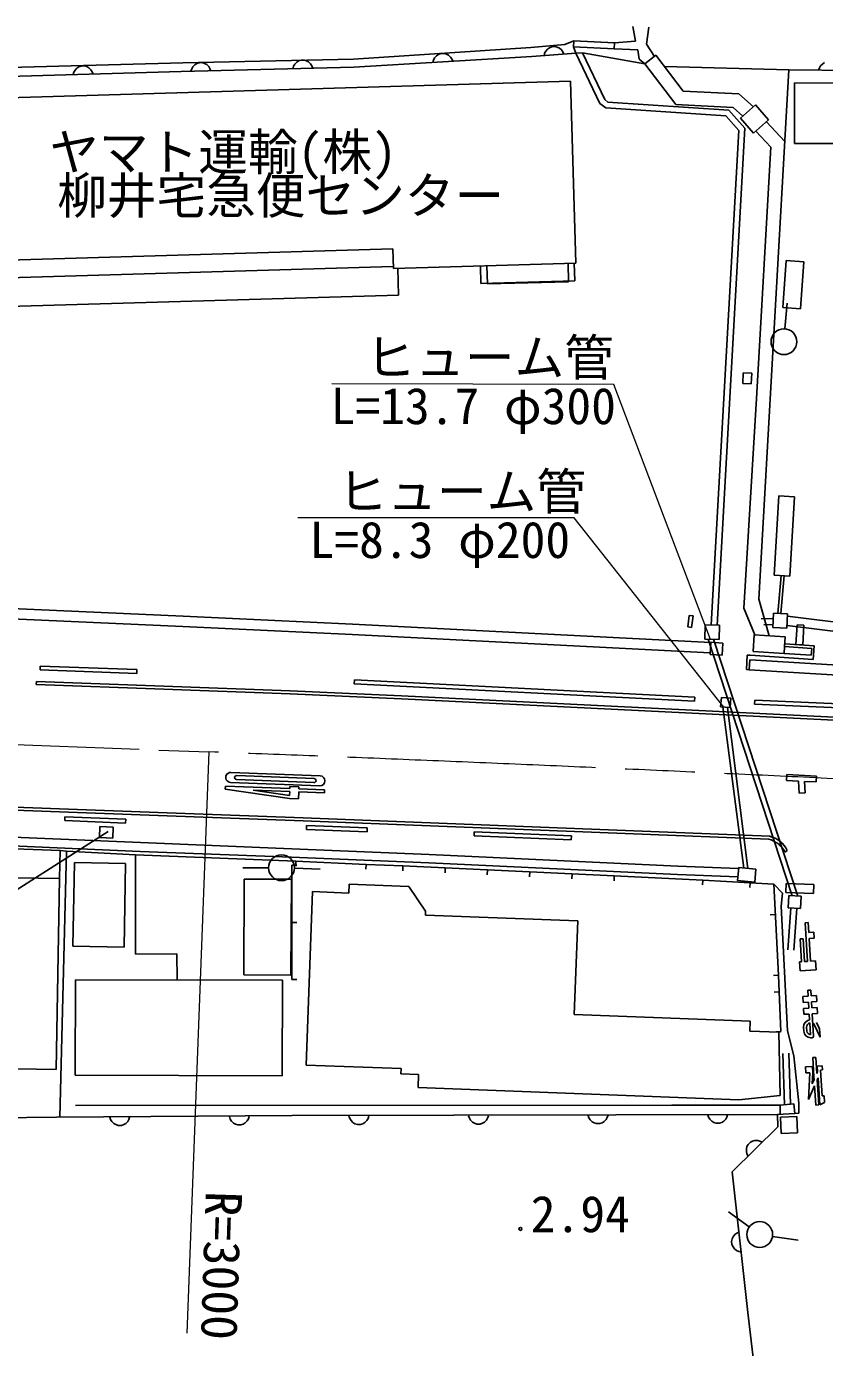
# Model space of a CAD drawing. Units: millimetres, scale not verified. Extents: x 40000 to 680000, y 20000 to 380000.
# Drawn here: x 495875 to 536056, y 239185 to 305697 of the extents above; entities that cross this region are included whole.
import ezdxf
from ezdxf.enums import TextEntityAlignment as Align

# ---------------------------------------------------------------- set-up
doc = ezdxf.new("R2010")
doc.units = ezdxf.units.MM
doc.header["$LTSCALE"] = 1000
doc.linetypes.add('CHAIN', pattern=[18.5, 12, -1.5, 3.5, -1.5])
for name, color, linetype, lineweight in [('M-BGD', 7, 'Continuous', 25), ('M-BMK', 2, 'CHAIN', 13), ('M-STR-HTXT', 7, 'Continuous', 13), ('M-STR-STRC', 7, 'Continuous', 25)]:
    doc.layers.add(name, color=color, linetype=linetype, lineweight=lineweight)
doc.styles.add('ＭＳ ゴシック', font='')
doc.styles.get('ＭＳ ゴシック').set_extended_font_data('MS Gothic')

msp = doc.modelspace()

# ---------------------------------------------------------------- linework, layer by layer
at = {"layer": 'M-BGD'}
for p, q in [((526533, 304962), (526402, 305697)), ((527217, 305660), (527089, 304812)), ((512345, 304054), (521267, 304633)), ((521267, 304633), (522981, 304792)), ((522203, 304626), (522108, 304558)), ((522319, 304675), (522203, 304626)), ((522479, 304687), (522319, 304675)), ((522602, 304657), (522479, 304687)), ((522706, 304605), (522602, 304657)), ((522981, 304792), (523434, 304976)), ((523434, 304976), (523418, 304676)), ((523418, 304676), (525458, 304567)), ((523542, 304350), (523418, 304676)), ((523434, 304976), (525474, 304867)), ((525474, 304867), (525458, 304567)), ((525474, 304867), (526533, 304962)), ((527089, 304812), (527489, 304184)), ((503752, 303869), (512345, 304054)), ((509698, 304000), (509579, 303957)), ((509858, 304004), (509698, 304000)), ((509979, 303967), (509858, 304004)), ((510080, 303910), (509979, 303967)), ((521322, 304175), (512354, 303648)), ((516372, 304004), (516339, 303882)), ((516426, 304108), (516372, 304004)), ((516520, 304213), (516426, 304108)), ((516616, 304279), (516520, 304213)), ((516734, 304326), (516616, 304279)), ((516893, 304335), (516734, 304326)), ((517016, 304303), (516893, 304335)), ((517119, 304249), (517016, 304303)), ((517225, 304155), (517119, 304249)), ((517290, 304058), (517225, 304155)), ((517337, 303941), (517290, 304058)), ((523542, 304350), (521322, 304175)), ((521964, 304346), (521934, 304223)), ((522016, 304450), (521964, 304346)), ((522108, 304558), (522016, 304450)), ((522814, 304513), (522706, 304605)), ((522881, 304418), (522814, 304513)), ((522931, 304302), (522881, 304418)), ((523863, 304375), (523542, 304350)), ((524746, 301821), (523542, 304350)), ((524986, 302015), (523863, 304375)), ((527010, 303822), (523863, 304375)), ((525458, 304567), (526655, 304526)), ((526655, 304526), (526728, 304056)), ((526728, 304056), (527010, 303822)), ((527010, 303822), (527569, 304244)), ((527569, 304244), (528929, 302445)), ((490853, 303520), (503752, 303869)), ((503660, 303431), (492024, 303095)), ((498266, 303391), (498230, 303270)), ((498323, 303493), (498266, 303391)), ((498420, 303596), (498323, 303493)), ((498519, 303659), (498420, 303596)), ((498637, 303702), (498519, 303659)), ((498797, 303707), (498637, 303702)), ((498918, 303671), (498797, 303707)), ((499020, 303614), (498918, 303671)), ((499123, 303517), (499020, 303614)), ((499186, 303419), (499123, 303517)), ((499230, 303300), (499186, 303419)), ((512354, 303648), (503660, 303431)), ((504194, 303559), (504157, 303438)), ((504252, 303661), (504194, 303559)), ((504349, 303763), (504252, 303661)), ((504447, 303826), (504349, 303763)), ((504566, 303869), (504447, 303826)), ((504726, 303873), (504566, 303869)), ((504847, 303836), (504726, 303873)), ((504949, 303779), (504847, 303836)), ((505051, 303681), (504949, 303779)), ((505114, 303583), (505051, 303681)), ((505157, 303464), (505114, 303583)), ((509326, 303691), (509289, 303570)), ((509383, 303792), (509326, 303691)), ((509480, 303895), (509383, 303792)), ((509579, 303957), (509480, 303895)), ((510183, 303813), (510080, 303910)), ((510245, 303714), (510183, 303813)), ((510288, 303595), (510245, 303714)), ((527010, 303822), (528568, 301762)), ((534251, 303512), (527998, 303677)), ((532741, 276869), (534251, 303512)), ((545046, 303411), (534251, 303512)), ((535798, 303618), (535757, 303498)), ((535859, 303717), (535798, 303618)), ((535960, 303816), (535859, 303717)), ((536060, 303875), (535960, 303816)), ((484098, 301789), (523258, 302934)), ((523258, 302934), (523526, 293775)), ((534547, 302855), (534539, 299805)), ((537615, 302847), (534547, 302855)), ((525150, 301888), (524986, 302015)), ((528929, 302445), (531735, 302309)), ((531735, 302309), (532470, 301646)), ((525039, 301595), (524746, 301821)), ((531088, 301194), (525039, 301595)), ((531231, 301485), (525150, 301888)), ((528568, 301762), (531451, 301622)), ((532042, 300572), (531231, 301485)), ((531451, 301622), (531938, 301183)), ((532579, 301742), (531825, 301085)), ((533236, 300988), (532579, 301742)), ((531735, 300465), (531088, 301194)), ((531825, 301085), (532482, 300331)), ((532482, 300331), (533236, 300988)), ((533124, 300890), (534047, 299908)), ((530355, 275570), (531735, 300465)), ((530655, 275562), (532042, 300572)), ((532595, 300430), (533355, 299622)), ((533355, 299622), (532621, 286968)), ((534539, 299805), (537607, 299797)), ((514319, 294502), (484337, 293626)), ((514349, 293507), (514319, 294502)), ((514346, 293603), (484363, 292726)), ((523526, 293775), (514349, 293507)), ((514612, 292170), (514573, 293513)), ((518751, 292755), (518726, 293635)), ((519054, 293644), (519079, 292732)), ((523167, 292846), (523142, 293764)), ((523457, 293773), (523482, 292889)), ((533953, 291542), (534125, 293907)), ((534125, 293907), (535009, 293843)), ((535009, 293843), (534837, 291478)), ((523482, 292889), (518751, 292755)), ((519079, 292732), (523167, 292846)), ((484405, 291292), (514612, 292170)), ((534837, 291478), (533953, 291542)), ((534063, 290473), (534168, 291769)), ((531962, 288255), (531936, 287728)), ((532391, 288234), (531962, 288255)), ((532365, 287707), (532391, 288234)), ((531936, 287728), (532365, 287707)), ((532621, 286968), (531994, 276413)), ((533512, 278077), (533750, 282066)), ((533750, 282066), (534549, 282018)), ((534549, 282018), (534311, 278029)), ((534311, 278029), (533512, 278077)), ((533708, 276146), (533872, 278055)), ((533857, 276139), (534022, 278047)), ((485664, 276832), (503772, 276005)), ((533267, 275023), (532741, 276869)), ((486143, 276290), (503748, 275486)), ((529165, 275467), (529243, 276048)), ((529243, 276048), (529442, 276021)), ((531994, 276413), (532552, 275067)), ((533445, 275440), (533478, 276157)), ((533478, 276157), (534196, 276123)), ((534196, 276123), (534162, 275406)), ((503748, 275486), (512268, 275085)), ((503772, 276005), (512294, 275604)), ((512294, 275604), (530331, 274682)), ((529364, 275440), (529165, 275467)), ((529442, 276021), (529364, 275440)), ((530023, 274853), (530043, 275578)), ((530043, 275578), (530768, 275559)), ((530768, 275559), (530749, 274833)), ((533466, 275884), (532867, 275874)), ((533452, 275584), (532991, 275576)), ((534162, 275406), (533445, 275440)), ((534169, 275539), (538910, 274951)), ((534190, 276000), (538966, 275408)), ((534615, 274588), (534675, 275577)), ((534675, 275577), (535015, 275556)), ((535015, 275556), (534955, 274567)), ((512268, 275085), (530297, 274163)), ((530749, 274833), (530023, 274853)), ((530200, 274848), (534418, 261932)), ((530460, 274841), (534708, 261918)), ((532518, 275069), (532465, 274221)), ((534076, 274972), (532518, 275069)), ((534045, 274473), (534076, 274972)), ((530292, 274084), (530331, 274690)), ((530897, 274045), (530292, 274084)), ((530331, 274690), (530937, 274650)), ((530937, 274650), (530897, 274045)), ((532166, 274042), (532127, 273327)), ((532309, 274043), (532166, 274042)), ((535484, 273825), (532309, 274043)), ((534022, 274124), (532465, 274221)), ((534045, 274473), (534022, 274124)), ((535386, 274037), (534022, 274124)), ((535409, 274386), (534045, 274473)), ((534053, 274611), (535532, 274513)), ((534955, 274567), (534615, 274588)), ((535409, 274386), (535386, 274037)), ((535532, 274513), (535484, 273825)), ((532285, 273810), (532255, 273311)), ((532285, 273810), (548412, 272840)), ((496372, 272575), (496377, 272725)), ((496377, 272725), (502800, 272480)), ((532127, 273327), (532255, 273311)), ((532255, 273311), (548382, 272341)), ((502795, 272330), (496372, 272575)), ((509146, 272104), (502795, 272330)), ((502800, 272480), (509152, 272254)), ((514756, 271851), (509146, 272104)), ((509152, 272254), (514763, 272001)), ((537960, 270697), (514756, 271851)), ((514763, 272001), (537967, 270847)), ((530822, 271444), (530863, 271920)), ((531297, 271403), (530822, 271444)), ((530863, 271920), (531339, 271878)), ((531985, 263324), (530930, 271435)), ((532197, 263306), (531173, 271414)), ((531339, 271878), (531297, 271403)), ((506167, 268140), (510664, 267972)), ((505885, 267300), (505891, 267450)), ((509139, 267328), (505891, 267450)), ((506148, 267640), (510645, 267472)), ((506454, 267779), (510351, 267633)), ((506461, 267979), (510359, 267833)), ((509143, 267428), (509139, 267328)), ((509143, 267428), (509592, 267411)), ((509592, 267411), (509589, 267311)), ((534135, 267738), (534150, 268038)), ((534738, 267707), (534135, 267738)), ((534150, 268038), (535642, 267960)), ((534779, 267101), (534738, 267707)), ((535627, 267660), (535040, 267691)), ((535040, 267691), (535078, 267121)), ((535642, 267960), (535627, 267660)), ((503862, 265920), (481540, 266768)), ((481546, 266918), (503868, 266070)), ((505885, 267300), (509120, 266829)), ((507285, 267248), (509126, 266979)), ((509133, 267178), (507285, 267248)), ((509570, 266812), (509120, 266829)), ((509570, 266812), (509120, 266829)), ((509133, 267178), (509126, 266979)), ((509126, 266979), (509133, 267178)), ((509583, 267162), (509570, 266812)), ((509583, 267162), (509570, 266812)), ((510882, 267113), (509583, 267162)), ((509589, 267311), (510888, 267263)), ((510888, 267263), (510882, 267113)), ((535078, 267121), (534779, 267101)), ((503868, 266070), (509810, 265860)), ((499554, 264862), (499576, 265412)), ((499576, 265412), (500244, 265386)), ((500244, 265386), (500222, 264836)), ((509804, 265710), (503862, 265920)), ((523467, 265170), (509804, 265710)), ((509810, 265860), (523473, 265320)), ((485860, 264842), (501594, 264167)), ((485879, 265282), (501612, 264607)), ((493735, 261180), (499983, 265165)), ((500222, 264836), (499554, 264862)), ((533243, 264777), (523467, 265170)), ((523473, 265320), (533280, 264926)), ((497569, 264206), (493437, 264372)), ((497537, 262792), (497569, 264206)), ((497899, 264180), (497562, 250779)), ((497569, 264206), (497899, 264180)), ((497899, 264180), (501371, 264000)), ((501594, 264167), (509212, 263868)), ((501612, 264607), (509229, 264288)), ((509229, 264288), (516146, 264010)), ((534062, 264118), (534179, 264212)), ((498217, 259394), (498292, 263607)), ((498292, 263607), (500867, 263561)), ((500867, 263561), (500792, 259348)), ((501371, 264000), (501360, 258995)), ((509446, 263673), (501371, 264000)), ((509212, 263868), (516128, 263590)), ((509243, 257714), (509232, 263469)), ((509232, 263469), (509482, 263469)), ((509232, 263469), (509482, 263469)), ((509446, 263673), (509435, 263423)), ((509446, 263673), (512979, 263513)), ((512979, 263513), (512968, 263263)), ((512979, 263513), (512968, 263263)), ((512979, 263513), (514832, 263439)), ((514832, 263439), (514820, 263189)), ((514832, 263439), (525471, 262932)), ((516128, 263590), (528654, 262998)), ((516146, 264010), (528672, 263418)), ((528672, 263418), (531730, 263301)), ((497537, 262792), (491749, 262894)), ((497368, 253187), (497537, 262792)), ((508066, 263342), (506766, 263342)), ((506814, 257948), (506833, 262769)), ((506833, 262769), (509213, 262760)), ((509213, 262760), (509194, 257939)), ((509365, 263316), (510664, 263266)), ((516960, 263338), (516948, 263088)), ((519088, 263236), (519076, 262986)), ((521216, 263135), (521204, 262885)), ((523343, 263033), (523332, 262784)), ((525471, 262932), (525459, 262682)), ((525471, 262932), (525459, 262682)), ((525471, 262932), (529931, 262723)), ((528654, 262998), (531694, 262882)), ((529931, 262723), (529917, 262473)), ((529931, 262723), (533494, 262521)), ((531679, 262698), (531734, 263346)), ((531734, 263346), (532595, 263272)), ((532595, 263272), (532540, 262624)), ((509950, 253410), (510282, 262140)), ((510282, 262140), (512106, 262070)), ((512106, 262070), (512123, 262516)), ((512123, 262516), (515125, 262402)), ((515125, 262402), (515970, 261162)), ((532540, 262624), (531679, 262698)), ((532307, 262588), (532292, 262339)), ((533494, 262521), (533731, 257927)), ((533494, 262521), (533935, 262062)), ((533935, 262062), (533878, 261402)), ((534104, 262092), (534117, 262542)), ((535494, 262050), (534104, 262092)), ((534117, 262542), (535507, 262500)), ((535507, 262500), (535494, 262050)), ((533878, 261402), (534192, 255131)), ((534225, 261317), (534256, 261940)), ((534256, 261940), (534879, 261909)), ((534879, 261909), (534848, 261286)), ((515970, 261162), (515963, 260958)), ((515963, 260958), (523627, 260666)), ((533573, 260990), (533324, 260977)), ((534365, 261310), (534198, 259203)), ((534848, 261286), (534225, 261317)), ((534655, 261296), (534500, 259187)), ((509238, 260591), (509488, 260592)), ((523627, 260666), (523448, 255958)), ((535081, 260574), (535231, 260583)), ((535198, 258628), (535081, 260574)), ((535231, 260583), (535261, 260084)), ((535261, 260084), (535511, 260099)), ((535511, 260099), (535529, 259800)), ((534830, 259758), (534980, 259767)), ((534899, 258610), (534830, 259758)), ((534980, 259767), (535049, 258619)), ((535529, 259800), (535279, 259785)), ((535279, 259785), (535348, 258637)), ((500792, 259348), (498217, 259394)), ((501360, 258995), (503452, 259007)), ((503452, 259007), (503460, 257692)), ((534799, 258604), (534899, 258610)), ((534826, 258155), (534799, 258604)), ((534826, 258155), (535625, 258203)), ((535049, 258619), (535198, 258628)), ((535598, 258652), (535348, 258637)), ((535625, 258203), (535598, 258652)), ((498337, 252892), (498350, 257705)), ((498350, 257705), (508765, 257678)), ((509194, 257939), (506814, 257948)), ((508765, 257678), (508752, 252865)), ((509243, 257714), (509493, 257714)), ((533731, 257927), (533482, 257914)), ((533731, 257927), (533768, 257094)), ((533768, 257094), (533519, 257082)), ((533768, 257094), (533860, 255100)), ((534954, 256860), (535229, 256877)), ((534954, 256860), (534972, 256561)), ((535211, 257176), (535360, 257185)), ((535229, 256877), (535211, 257176)), ((535360, 257185), (535378, 256886)), ((535378, 256886), (535653, 256902)), ((535653, 256902), (535671, 256603)), ((534972, 256561), (535247, 256577)), ((535265, 256278), (534990, 256261)), ((534990, 256261), (535008, 255962)), ((535247, 256577), (535265, 256278)), ((535671, 256603), (535396, 256586)), ((535396, 256586), (535414, 256287)), ((535414, 256287), (535689, 256303)), ((535689, 256303), (535707, 256004)), ((523448, 255958), (532305, 255621)), ((532305, 255621), (532286, 255121)), ((535008, 255962), (535283, 255978)), ((535283, 255978), (535301, 255679)), ((535310, 255529), (535346, 254930)), ((535707, 256004), (535432, 255987)), ((535432, 255987), (535500, 254864)), ((535534, 255456), (535829, 254809)), ((535656, 255550), (535804, 255225)), ((532286, 255121), (533750, 255065)), ((533860, 255100), (533611, 255088)), ((533860, 255100), (533611, 255088)), ((533860, 255100), (533750, 255065)), ((533750, 255065), (533828, 251881)), ((534192, 255131), (534511, 253871)), ((534997, 255310), (535009, 255110)), ((535147, 255319), (535159, 255119)), ((535355, 254780), (535430, 254785)), ((535829, 254809), (535804, 255225)), ((534034, 251409), (533960, 253996)), ((534333, 251438), (534259, 254005)), ((534511, 253871), (534753, 251497)), ((535465, 253785), (535614, 253794)), ((535465, 253785), (535523, 252822)), ((535614, 253794), (535663, 252986)), ((490771, 253303), (497368, 253187)), ((508752, 252865), (498337, 252892)), ((514741, 253227), (509950, 253410)), ((514731, 252961), (514741, 253227)), ((515613, 252927), (514731, 252961)), ((515588, 252271), (515613, 252927)), ((535093, 253312), (535442, 253333)), ((535093, 253312), (535111, 253013)), ((535111, 253013), (535310, 253025)), ((535310, 253025), (535242, 251668)), ((535460, 253025), (535432, 252466)), ((535442, 253333), (535460, 253025)), ((535523, 252822), (535531, 252688)), ((535707, 253085), (535663, 252986)), ((535727, 252760), (535683, 252661)), ((535691, 253348), (535941, 253363)), ((535691, 253348), (535707, 253085)), ((535727, 252760), (535809, 251402)), ((535953, 253163), (535853, 253157)), ((535853, 253157), (535931, 251860)), ((535941, 253363), (535953, 253163)), ((531747, 251655), (515588, 252271)), ((535550, 252363), (535242, 251668)), ((535531, 252688), (535432, 252466)), ((535550, 252363), (535609, 251390)), ((535683, 252661), (535759, 251399)), ((533828, 251881), (531747, 251655)), ((534502, 251455), (533822, 251388)), ((534502, 251455), (534551, 250970)), ((534753, 251497), (534765, 250982)), ((536052, 251516), (535809, 251402)), ((535931, 251860), (536031, 251866)), ((536031, 251866), (536052, 251516)), ((484416, 250637), (497390, 250778)), ((497390, 250778), (509258, 250867)), ((528369, 251392), (498338, 251375)), ((500072, 250788), (500113, 250669)), ((501033, 250672), (501072, 250792)), ((506093, 250811), (506133, 250691)), ((507053, 250694), (507093, 250814)), ((509258, 250867), (533687, 250912)), ((512114, 250833), (512154, 250713)), ((513074, 250716), (513114, 250836)), ((518135, 250855), (518175, 250735)), ((519095, 250738), (519135, 250859)), ((524156, 250877), (524196, 250757)), ((524196, 250757), (524257, 250657)), ((525057, 250660), (525116, 250760)), ((525116, 250760), (525156, 250881)), ((532268, 251389), (528369, 251392)), ((530177, 250899), (530217, 250779)), ((530217, 250779), (530278, 250679)), ((531078, 250682), (531137, 250783)), ((531137, 250783), (531177, 250903)), ((532268, 251389), (533822, 251388)), ((533687, 250912), (534551, 250970)), ((533687, 250912), (533710, 250306)), ((533822, 251388), (533824, 251088)), ((533824, 251088), (533825, 250921)), ((533829, 250789), (534652, 250823)), ((533864, 249967), (533829, 250789)), ((534765, 250982), (534551, 250970)), ((534652, 250823), (534686, 250001)), ((535609, 251390), (535759, 251399)), ((500113, 250669), (500173, 250569)), ((500173, 250569), (500273, 250469)), ((500273, 250469), (500373, 250410)), ((500373, 250410), (500494, 250370)), ((500494, 250370), (500654, 250371)), ((500654, 250371), (500773, 250411)), ((500773, 250411), (500873, 250471)), ((500873, 250471), (500973, 250572)), ((500973, 250572), (501033, 250672)), ((506133, 250691), (506194, 250591)), ((506194, 250591), (506294, 250491)), ((506294, 250491), (506394, 250432)), ((506394, 250432), (506515, 250392)), ((506515, 250392), (506675, 250393)), ((506675, 250393), (506794, 250433)), ((506794, 250433), (506894, 250494)), ((506894, 250494), (506994, 250594)), ((506994, 250594), (507053, 250694)), ((512154, 250713), (512215, 250613)), ((512215, 250613), (512315, 250513)), ((512315, 250513), (512415, 250454)), ((512415, 250454), (512536, 250414)), ((512536, 250414), (512696, 250415)), ((512696, 250415), (512815, 250455)), ((512815, 250455), (512915, 250516)), ((512915, 250516), (513015, 250616)), ((513015, 250616), (513074, 250716)), ((518175, 250735), (518236, 250635)), ((518236, 250635), (518336, 250536)), ((518336, 250536), (518436, 250476)), ((518436, 250476), (518556, 250436)), ((518556, 250436), (518716, 250437)), ((518716, 250437), (518836, 250477)), ((518836, 250477), (518936, 250538)), ((518936, 250538), (519036, 250638)), ((519036, 250638), (519095, 250738)), ((524257, 250657), (524357, 250558)), ((524357, 250558), (524457, 250498)), ((524457, 250498), (524577, 250459)), ((524577, 250459), (524737, 250459)), ((524737, 250459), (524857, 250500)), ((524857, 250500), (524957, 250560)), ((524957, 250560), (525057, 250660)), ((530278, 250679), (530378, 250580)), ((530378, 250580), (530478, 250520)), ((530478, 250520), (530598, 250481)), ((530598, 250481), (530758, 250481)), ((530758, 250481), (530878, 250522)), ((530878, 250522), (530978, 250582)), ((530978, 250582), (531078, 250682)), ((533710, 250306), (531405, 248038)), ((532320, 249527), (532206, 249415)), ((532434, 249583), (532320, 249527)), ((532547, 249610), (532434, 249583)), ((532689, 249609), (532547, 249610)), ((532801, 249580), (532689, 249609)), ((532914, 249523), (532801, 249580)), ((534686, 250001), (533864, 249967)), ((532119, 249190), (532118, 249048)), ((532118, 249048), (532146, 248935)), ((532149, 249303), (532119, 249190)), ((532146, 248935), (532201, 248821)), ((532206, 249415), (532149, 249303)), ((531405, 248038), (532200, 240958)), ((532265, 245258), (531214, 246024)), ((531539, 244871), (531451, 244760)), ((531632, 244942), (531539, 244871)), ((531747, 244995), (531632, 244942)), ((533434, 244783), (534720, 244599)), ((531403, 244654), (531376, 244531)), ((531376, 244531), (531394, 244372)), ((531394, 244372), (531447, 244257)), ((531451, 244760), (531403, 244654)), ((531447, 244257), (531518, 244164)), ((531518, 244164), (531629, 244076)), ((531629, 244076), (531735, 244027)), ((531735, 244027), (531859, 244001)), ((532200, 240958), (532854, 235415))]:
    msp.add_line(p, q, dxfattribs=at)
for centre, radius in [((534011, 289825), 650), ((508716, 263342), 650), ((532790, 244875), 650), ((520747, 245160), 75)]:
    msp.add_circle(centre, radius, dxfattribs=at)
for centre, radius, start, end in [((506158, 267890), 250, 87.85556, 267.85558), ((506458, 267879), 100, 87.85556, 267.85558), ((510356, 267733), 100, 267.85558, 87.85557), ((510655, 267722), 250, 267.85558, 87.85557), ((532966, 263594), 1216, 25.55662, 76.8003), ((532987, 263632), 1327, 25.95349, 77.19717), ((535347, 255332), 350, 97.53894, 183.58942), ((535397, 255294), 250, 110.14981, 174.36453), ((535394, 255403), 150, 20.6415, 63.78615), ((535360, 255130), 350, 183.29675, 269.34723), ((535404, 255173), 250, 192.52167, 256.73637), ((535426, 254860), 75, 273.44309, 3.44309)]:
    msp.add_arc(centre, radius, start, end, dxfattribs=at)
at = {"layer": 'M-BMK'}
for p, q in [((452583, 271153), (502547, 269269)), ((502547, 269269), (505059, 269174))]:
    msp.add_line(p, q, dxfattribs=at)
for start, end in [(87.47766, 87.84035), (87.11496, 87.47766)]:
    msp.add_arc((392008, -2728694), 3000000, start, end, dxfattribs=at)
at = {"layer": 'M-STR-HTXT'}
for p, q in [((525450, 287677), (511245, 287707)), ((530313, 274828), (525450, 287677)), ((523446, 280958), (509535, 280958)), ((530992, 271430), (523446, 280958)), ((505059, 269174), (503956, 239910))]:
    msp.add_line(p, q, dxfattribs=at)
at = {"layer": 'M-STR-STRC'}
for p, q in [((496572, 273497), (496565, 273297)), ((501437, 273326), (496572, 273497)), ((496565, 273297), (501430, 273126)), ((501430, 273126), (501437, 273326)), ((512390, 272796), (512380, 272596)), ((529524, 271934), (512390, 272796)), ((512380, 272596), (529514, 271734)), ((529514, 271734), (529524, 271934)), ((532538, 271772), (532530, 271572)), ((532530, 271572), (538002, 271334)), ((538010, 271534), (532538, 271772)), ((497812, 265912), (497804, 265712)), ((497804, 265712), (500866, 265589)), ((500874, 265789), (497812, 265912)), ((500866, 265589), (500874, 265789)), ((509980, 265472), (509971, 265272)), ((513037, 265343), (509980, 265472)), ((509971, 265272), (513028, 265143)), ((513028, 265143), (513037, 265343)), ((518421, 265154), (518412, 264954)), ((518412, 264954), (523301, 264747)), ((523310, 264947), (518421, 265154)), ((523301, 264747), (523310, 264947))]:
    msp.add_line(p, q, dxfattribs=at)

# ---------------------------------------------------------------- texts
at = {"layer": 'M-BGD', "style": 'ＭＳ ゴシック'}
for s, p in [('ヤマト運輸(株)', (497026, 297910)), ('柳井宅急便センター', (497423, 295717)), ('2.94', (521265, 244445))]:
    msp.add_text(s, height=1833, dxfattribs=at).set_placement(p, align=Align.BOTTOM_LEFT)
at = {"layer": 'M-STR-HTXT', "style": 'ＭＳ ゴシック'}
for s, p in [('ヒューム管', (512949, 287568)), ('L=13.7 φ300', (511188, 285124)), ('ヒューム管', (511543, 280823)), ('L=8.3 φ200', (510129, 278385))]:
    msp.add_text(s, height=1833, dxfattribs=at).set_placement(p, align=Align.BOTTOM_LEFT)
msp.add_text('R=3000', height=1833, rotation=268.2, dxfattribs=at).set_placement((504354, 247098), align=Align.BOTTOM_LEFT)

doc.saveas('drawing.dxf')
